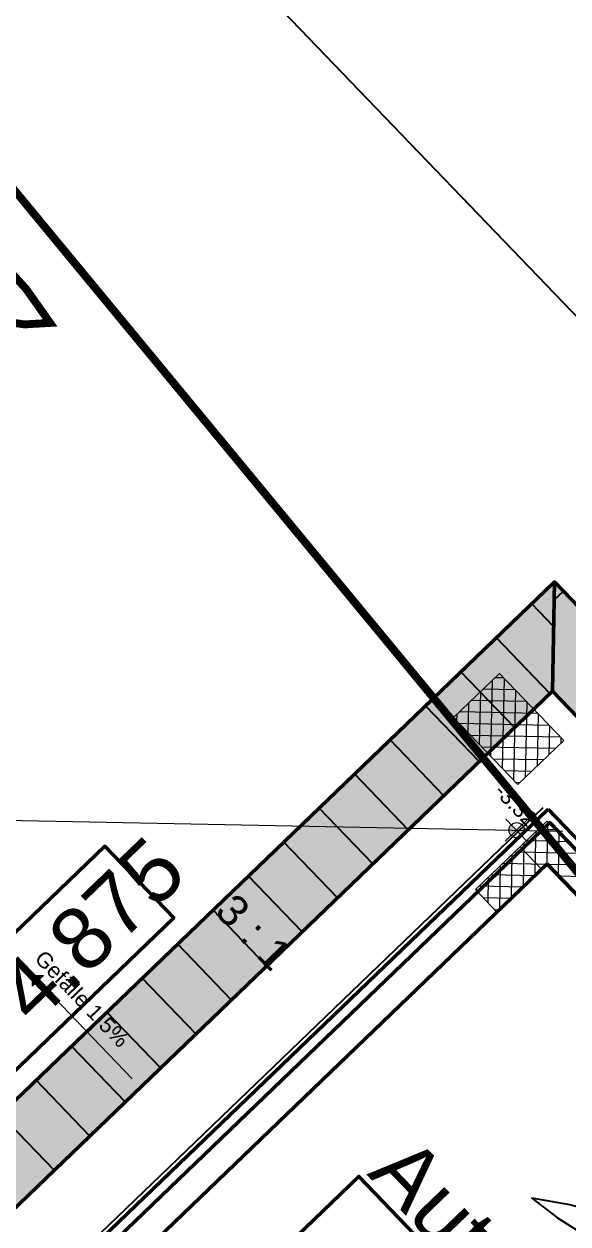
# Model space of a CAD drawing. Header units: metres. Extents: x 2687650.8 to 2687727.1, y 1234407.3 to 1234484.3.
# Drawn here: x 2687665.86 to 2687669.38, y 1234446.2 to 1234453.96 of the extents above; entities that cross this region are included whole.
import ezdxf

# ---------------------------------------------------------------- set-up
doc = ezdxf.new("R2010")
doc.units = ezdxf.units.M
for name, color, linetype, true_color in [('PDF_060-Kataster_Hauptinfo.060', 7, 'Continuous', 0x7f7f7f), ('PDF_062_Bauten.062 Bauteilschraffuren', 7, 'Continuous', 0x7f7f7f), ('PDF_211_Markierung_Balkon_Geschoss.211 Bauteilschraffuren', 7, 'Continuous', 0x7f7f7f), ('PDF_211_Wände_Beton.211', 7, 'Continuous', 0x7f7f7f), ('PDF_211_Wände_Beton.211 Bauteilschraffuren', 7, 'Continuous', 0x7f7f7f), ('PDF_211_Z_Bemassung 1_50.211#4', 7, 'Continuous', 0x7f7f7f), ('PDF_211_Z_Koten.211', 7, 'Continuous', 0x7f7f7f), ('PDF_3D_Kurven', 7, 'Continuous', 0xdda500), ('PDF_A-2D-BÖSCHUNGEN', 7, 'Continuous', 0xfdfdfd), ('PDF_AV_01234-Bobe-Gartenanlage', 7, 'Continuous', 0xfdfdfd), ('PDF_Böschung Aushub', 7, 'Continuous', 0x7f7f7f)]:
    doc.layers.add(name, color=color, linetype=linetype, true_color=true_color)
for name, color, linetype in [('PDF_A-KOTEN', 7, 'Continuous'), ('PDF_AV_01211-Bobe-Gebaeude', 7, 'Continuous'), ('PDF_E_BETON', 7, 'Continuous'), ('PDF_PDF_Geometrie', 5, 'Continuous'), ('PDF_Text', 7, 'Continuous')]:
    doc.layers.add(name, color=color, linetype=linetype)
doc.styles.add('PDF Arial', font='arial.ttf')

# ---------------------------------------------------------------- blocks, each defined once
blk = doc.blocks.new('A$C1c84ec86')
at = {"layer": 'PDF_211_Z_Bemassung 1_50.211#4', "transparency": 33554559}
blk.add_hatch(color=256, dxfattribs=at).paths.add_polyline_path([(1456.93, 701.05), (1456.93, 711), (1452.06, 706.13)])
at = {"layer": 'PDF_211_Z_Koten.211', "transparency": 33554559}
h = blk.add_hatch(color=256, dxfattribs=at)
h.paths.add_polyline_path([(1601.07, 996.54), (1596.21, 996.54), (1596.42, 994.43), (1597.69, 992.95), (1599.17, 991.89), (1601.07, 991.46)])
h.paths.add_polyline_path([(1602.98, 1000.99), (1601.07, 1001.41), (1601.07, 996.54), (1606.15, 996.54), (1605.73, 998.45), (1604.67, 999.93)])
at = {"layer": 'PDF_Böschung Aushub', "true_color": 0xdd6d8a, "transparency": 33554559}
blk.add_hatch(color=243, dxfattribs=at).paths.add_polyline_path([(1502.44, 1125.66), (1502.44, 547.8), (1552.39, 547.8), (1552.39, 1075.71), (2362.45, 1075.71), (2362.45, 523.67), (2412.62, 523.67), (2412.41, 1075.71), (2412.41, 1125.66)])
at = {"layer": 'PDF_060-Kataster_Hauptinfo.060', "lineweight": 18}
blk.add_lwpolyline([(1622.45, 1017.71), (1158.47, 553.73)], dxfattribs=at)
at = {"layer": 'PDF_062_Bauten.062 Bauteilschraffuren', "lineweight": 18}
blk.add_lwpolyline([(1630.5, 990.83), (1630.5, 950.82), (1610.39, 950.82), (1610.39, 990.83)], close=True, dxfattribs=at)
at = {"layer": 'PDF_211_Markierung_Balkon_Geschoss.211 Bauteilschraffuren', "lineweight": 18}
for points in [[(1520.43, 1055.18), (1524.03, 1058.78)], [(1520.43, 1044.59), (1534.61, 1058.78)], [(1520.43, 1034.01), (1545.19, 1058.78)], [(1520.43, 1023.43), (1555.78, 1058.78)], [(1565.94, 1017.71), (1525.09, 1058.78)], [(1525.51, 1017.71), (1566.57, 1058.78)], [(1576.73, 1017.71), (1535.67, 1058.78)], [(1536.09, 1017.71), (1577.16, 1058.78)], [(1580.54, 1024.48), (1546.25, 1058.78)], [(1580.54, 1035.07), (1556.84, 1058.78)], [(1580.54, 1045.65), (1567.42, 1058.78)], [(1580.54, 1056.45), (1578, 1058.78)], [(1555.35, 1017.71), (1520.43, 1052.64)], [(1546.68, 1017.71), (1580.54, 1051.58)], [(1544.77, 1017.71), (1520.43, 1042.05)], [(1557.26, 1017.71), (1580.54, 1041)], [(1534.19, 1017.71), (1520.43, 1031.47)], [(1567.84, 1017.71), (1580.54, 1030.41)], [(1523.6, 1017.71), (1520.43, 1020.89)], [(1578.43, 1017.71), (1580.54, 1019.62)]]:
    blk.add_lwpolyline(points, dxfattribs=at)
blk.add_lwpolyline([(1520.43, 1058.78), (1580.54, 1058.78), (1580.54, 1017.71), (1520.43, 1017.71)], close=True, dxfattribs=at)
at = {"layer": 'PDF_211_Wände_Beton.211', "lineweight": 18}
blk.add_lwpolyline([(1630.5, 1014.75), (1610.39, 1014.75), (1610.39, 950.82), (1630.5, 950.82), (1630.5, 994.85), (2270.59, 994.85), (2270.59, 576.8), (1630.5, 576.8), (1630.5, 620.83), (1610.39, 620.83), (1610.39, 556.69), (1630.5, 556.69), (2290.49, 556.69), (2290.49, 576.8), (2290.49, 994.85), (2290.49, 1014.75)], close=True, dxfattribs=at)
at = {"layer": 'PDF_211_Wände_Beton.211 Bauteilschraffuren', "lineweight": 18}
for points in [[(1610.39, 986.17), (1619.07, 994.85), (1624.78, 1000.35), (1630.5, 1006.07), (1639.18, 1014.75)], [(1610.39, 975.38), (1629.86, 994.85), (1630.07, 995.06), (1630.5, 995.49), (1649.76, 1014.75)], [(1610.39, 1007.34), (1614.2, 1010.94), (1618.01, 1014.75)], [(1610.39, 996.76), (1619.49, 1005.65), (1628.59, 1014.75)], [(1631.34, 994.85), (1630.5, 995.7), (1611.45, 1014.75)], [(1642.14, 994.85), (1630.5, 1006.28), (1622.03, 1014.75)], [(1640.45, 994.85), (1660.34, 1014.75)], [(1630.5, 985.11), (1620.76, 994.85), (1610.39, 1005.22)], [(1630.5, 974.53), (1610.39, 994.64)], [(1610.39, 964.79), (1630.5, 984.9)], [(1630.5, 963.95), (1610.39, 983.84)], [(1610.39, 954.21), (1630.5, 974.32)], [(1630.5, 953.36), (1610.39, 973.26)], [(1622.45, 950.82), (1610.39, 962.68)], [(1617.59, 950.82), (1630.5, 963.74)], [(1611.87, 950.82), (1610.39, 952.09)], [(1628.17, 950.82), (1630.5, 952.94)]]:
    blk.add_lwpolyline(points, dxfattribs=at)
at = {"layer": 'PDF_211_Z_Bemassung 1_50.211#4', "lineweight": 18}
blk.add_lwpolyline([(1456.93, 701.05), (1452.06, 706.13), (1456.93, 711)], close=True, dxfattribs=at)
blk.add_lwpolyline([(1544.77, 706.13), (1456.93, 706.13)], dxfattribs=at)
at = {"layer": 'PDF_211_Z_Koten.211', "lineweight": 18}
for points in [[(1601.07, 986.38), (1601.07, 1006.49)], [(1591.13, 996.54), (1611.24, 996.54)]]:
    blk.add_lwpolyline(points, dxfattribs=at)
blk.add_circle((1601.18, 996.65), 4.97, dxfattribs=at)
at = {"layer": 'PDF_3D_Kurven', "lineweight": 0, "const_width": 5.1}
blk.add_lwpolyline([(982.36, 1012.42), (974.11, 1013.27), (958.76, 1014.64), (945, 1013.58), (941.3, 1000.04), (938.97, 977.18), (939.18, 961.51), (945.85, 950.82), (957.39, 937.06), (966.7, 927.86), (979.19, 920.24), (997.5, 910.82), (1011.15, 906.48), (1027.98, 913.89), (1052.85, 928.49), (1071.16, 940.13), (1089.04, 952.31), (1118.25, 973.15), (1144.93, 994), (1155.72, 1006.6), (1129.05, 1010.62), (1072.11, 1012.21), (1014.54, 1012.31), (985.11, 1012.21)], dxfattribs=at)
at = {"layer": 'PDF_3D_Kurven', "lineweight": 25}
blk.add_lwpolyline([(1838.99, 876.32), (1799.62, 853.46), (1779.51, 838.85), (1800.05, 842.02), (1838.57, 851.34)], dxfattribs=at)
at = {"layer": 'PDF_A-2D-BÖSCHUNGEN', "lineweight": 25}
for points in [[(1552.39, 547.8), (1552.39, 1069.15)], [(1602.56, 559.23), (1602.56, 1019.19)]]:
    blk.add_lwpolyline(points, dxfattribs=at)
at = {"layer": 'PDF_A-KOTEN', "lineweight": 50}
for points in [[(1488.47, 610.67), (1424.12, 610.67), (1424.12, 797.57), (1488.47, 797.57)], [(1691.88, 703.59), (1691.88, 767.94), (1848.73, 767.94), (1848.73, 703.59)]]:
    blk.add_lwpolyline(points, close=True, dxfattribs=at)
at = {"layer": 'PDF_AV_01211-Bobe-Gebaeude', "lineweight": 0, "const_width": 5.14}
blk.add_lwpolyline([(1914.77, 2193.33), (911.66, 2268.68), (821.6, 1068.94), (1822.69, 992.84)], dxfattribs=at)
at = {"layer": 'PDF_AV_01234-Bobe-Gartenanlage', "lineweight": 25}
for points in [[(1088.41, 1048.62), (1087.56, 1048.83)], [(1089.26, 1048.62), (1088.62, 1048.62)], [(1090.1, 1048.62), (1089.47, 1048.62)], [(1091.16, 1048.4), (1090.31, 1048.62)], [(1092.01, 1048.4), (1091.37, 1048.4)], [(1093.07, 1048.4), (1092.22, 1048.4)], [(1093.91, 1048.19), (1093.28, 1048.4)], [(1094.76, 1048.19), (1094.12, 1048.19)], [(1095.82, 1048.19), (1094.97, 1048.19)], [(1096.66, 1047.98), (1096.03, 1048.19)], [(1097.51, 1047.98), (1096.88, 1047.98)], [(1098.57, 1047.98), (1097.93, 1047.98)], [(1099.42, 1047.77), (1098.78, 1047.98)], [(1100.47, 1047.77), (1099.63, 1047.77)], [(1101.32, 1047.77), (1100.69, 1047.77)], [(1102.17, 1047.56), (1101.53, 1047.77)], [(1103.23, 1047.56), (1102.38, 1047.56)], [(1104.07, 1047.56), (1103.44, 1047.56)], [(1104.92, 1047.35), (1104.28, 1047.56)], [(1105.98, 1047.35), (1105.34, 1047.35)], [(1106.82, 1047.35), (1106.19, 1047.35)], [(1107.88, 1047.13), (1107.04, 1047.35)], [(1108.73, 1047.13), (1108.09, 1047.13)], [(1109.58, 1047.13), (1108.94, 1047.13)], [(1110.63, 1046.92), (1109.79, 1047.13)], [(1111.48, 1046.92), (1110.85, 1046.92)], [(1112.54, 1046.92), (1111.69, 1046.92)], [(1113.39, 1046.71), (1112.75, 1046.92)], [(1114.23, 1046.71), (1113.6, 1046.71)], [(1115.29, 1046.71), (1114.44, 1046.71)], [(1116.14, 1046.5), (1115.5, 1046.71)], [(1116.98, 1046.5), (1116.35, 1046.5)], [(1118.04, 1046.5), (1117.41, 1046.5)], [(1118.89, 1046.29), (1118.25, 1046.5)], [(1119.95, 1046.29), (1119.1, 1046.29)], [(1120.79, 1046.29), (1120.16, 1046.29)], [(1121.64, 1046.08), (1121.01, 1046.29)], [(1122.7, 1046.08), (1121.85, 1046.08)], [(1123.55, 1046.08), (1122.91, 1046.08)], [(1124.39, 1045.86), (1123.76, 1046.08)], [(1125.45, 1045.86), (1124.82, 1045.86)], [(1126.3, 1045.86), (1125.66, 1045.86)], [(1127.36, 1045.65), (1126.51, 1045.86)], [(1128.2, 1045.65), (1127.57, 1045.65)], [(1129.05, 1045.65), (1128.41, 1045.65)], [(1130.11, 1045.44), (1129.26, 1045.65)], [(1130.95, 1045.44), (1130.32, 1045.44)], [(1132.01, 1045.44), (1131.17, 1045.44)], [(1132.86, 1045.23), (1132.22, 1045.44)], [(1133.71, 1045.23), (1133.07, 1045.23)], [(1134.77, 1045.23), (1133.92, 1045.23)], [(1135.61, 1045.02), (1134.98, 1045.23)], [(1136.46, 1045.02), (1135.82, 1045.02)], [(1137.52, 1045.02), (1136.88, 1045.02)], [(1138.36, 1044.81), (1137.73, 1045.02)], [(1139.42, 1044.81), (1138.58, 1044.81)], [(1140.27, 1044.81), (1139.63, 1044.81)], [(1141.12, 1044.59), (1140.48, 1044.81)], [(1142.17, 1044.59), (1141.33, 1044.59)], [(1143.02, 1044.59), (1142.39, 1044.59)], [(1144.08, 1044.38), (1143.23, 1044.59)], [(1144.93, 1044.38), (1144.29, 1044.38)], [(1145.77, 1044.38), (1145.14, 1044.38)], [(1146.83, 1044.17), (1145.98, 1044.38)], [(1147.68, 1044.17), (1147.04, 1044.17)], [(1148.52, 1044.17), (1147.89, 1044.17)], [(1149.58, 1043.96), (1148.74, 1044.17)], [(1150.43, 1043.96), (1149.79, 1043.96)], [(1151.49, 1043.96), (1150.64, 1043.96)], [(1152.33, 1043.75), (1151.7, 1043.96)], [(1153.18, 1043.75), (1152.55, 1043.75)], [(1154.24, 1043.75), (1153.39, 1043.75)], [(1155.09, 1043.54), (1154.45, 1043.75)], [(1155.93, 1043.54), (1155.3, 1043.54)], [(1156.99, 1043.54), (1156.36, 1043.54)], [(1157.84, 1043.32), (1157.2, 1043.54)], [(1158.9, 1043.32), (1158.05, 1043.32)], [(1159.74, 1043.32), (1159.11, 1043.32)], [(1160.59, 1043.11), (1159.95, 1043.32)], [(1161.65, 1043.11), (1160.8, 1043.11)], [(1162.49, 1043.11), (1161.86, 1043.11)], [(1163.55, 1042.9), (1162.71, 1043.11)], [(1164.4, 1042.9), (1163.76, 1042.9)], [(1165.25, 1042.9), (1164.61, 1042.9)], [(1166.3, 1042.69), (1165.46, 1042.9)], [(1167.15, 1042.69), (1166.52, 1042.69)], [(1168, 1042.69), (1167.36, 1042.69)], [(1169.06, 1042.48), (1168.21, 1042.69)], [(1169.9, 1042.48), (1169.27, 1042.48)], [(1170.96, 1042.48), (1170.11, 1042.48)], [(1171.81, 1042.27), (1171.17, 1042.48)], [(1172.65, 1042.27), (1172.02, 1042.27)], [(1173.71, 1042.27), (1172.87, 1042.27)], [(1174.56, 1042.05), (1173.92, 1042.27)], [(1175.41, 1042.05), (1174.77, 1042.05)], [(1176.46, 1042.05), (1175.83, 1042.05)], [(1177.31, 1041.84), (1176.68, 1042.05)], [(1178.37, 1041.84), (1177.52, 1041.84)], [(1179.22, 1041.84), (1178.58, 1041.84)], [(1180.06, 1041.63), (1179.43, 1041.84)], [(1181.12, 1041.63), (1180.27, 1041.63)], [(1181.97, 1041.63), (1181.33, 1041.63)], [(1183.03, 1041.42), (1182.18, 1041.63)], [(1183.87, 1041.42), (1183.24, 1041.42)], [(1184.72, 1041.42), (1184.08, 1041.42)], [(1185.78, 1041.21), (1184.93, 1041.42)], [(1186.62, 1041.21), (1185.99, 1041.21)], [(1187.47, 1041.21), (1186.84, 1041.21)], [(1188.53, 1041), (1187.89, 1041.21)], [(1189.38, 1041), (1188.74, 1041)], [(1190.43, 1041), (1189.59, 1041)], [(1191.28, 1040.78), (1190.65, 1041)], [(1192.13, 1040.78), (1191.49, 1040.78)], [(1193.19, 1040.78), (1192.34, 1040.78)], [(1194.03, 1040.57), (1193.4, 1040.78)], [(1194.88, 1040.57), (1194.24, 1040.57)], [(1195.94, 1040.57), (1195.3, 1040.57)], [(1196.78, 1040.36), (1196.15, 1040.57)], [(1197.84, 1040.36), (1197, 1040.36)], [(1198.69, 1040.36), (1198.05, 1040.36)], [(1199.54, 1040.15), (1198.9, 1040.36)], [(1200.59, 1040.15), (1199.75, 1040.15)], [(1201.44, 1040.15), (1200.81, 1040.15)], [(1202.5, 1039.94), (1201.65, 1040.15)], [(1203.35, 1039.94), (1202.71, 1039.94)], [(1204.19, 1039.94), (1203.56, 1039.94)], [(1205.25, 1039.73), (1204.4, 1039.94)], [(1206.1, 1039.73), (1205.46, 1039.73)], [(1206.94, 1039.73), (1206.31, 1039.73)], [(1208, 1039.51), (1207.37, 1039.73)], [(1208.85, 1039.51), (1208.21, 1039.51)], [(1209.91, 1039.51), (1209.06, 1039.51)], [(1210.75, 1039.3), (1210.12, 1039.51)], [(1211.6, 1039.3), (1210.97, 1039.3)], [(1212.66, 1039.3), (1211.81, 1039.3)], [(1213.51, 1039.3), (1212.87, 1039.3)], [(1214.35, 1039.09), (1213.72, 1039.09)], [(1215.41, 1039.09), (1214.78, 1039.09)], [(1216.26, 1039.09), (1215.62, 1039.09)], [(1217.32, 1038.88), (1216.47, 1038.88)], [(1218.16, 1038.88), (1217.53, 1038.88)], [(1219.01, 1038.88), (1218.37, 1038.88)], [(1220.07, 1038.67), (1219.22, 1038.67)], [(1220.91, 1038.67), (1220.28, 1038.67)], [(1221.97, 1038.67), (1221.13, 1038.67)], [(1222.82, 1038.45), (1222.18, 1038.45)], [(1223.67, 1038.45), (1223.03, 1038.45)], [(1224.72, 1038.45), (1223.88, 1038.45)], [(1225.57, 1038.24), (1224.94, 1038.24)], [(1226.42, 1038.24), (1225.78, 1038.24)], [(1227.48, 1038.24), (1226.84, 1038.24)], [(1228.32, 1038.03), (1227.69, 1038.03)], [(1229.38, 1038.03), (1228.54, 1038.03)], [(1230.23, 1038.03), (1229.59, 1038.03)], [(1231.08, 1037.82), (1230.44, 1037.82)], [(1232.13, 1037.82), (1231.29, 1037.82)], [(1232.98, 1037.82), (1232.35, 1037.82)], [(1233.83, 1037.61), (1233.19, 1037.61)], [(1234.89, 1037.61), (1234.25, 1037.61)], [(1235.73, 1037.61), (1235.1, 1037.61)], [(1236.79, 1037.4), (1235.94, 1037.4)], [(1237.64, 1037.4), (1237, 1037.4)], [(1238.48, 1037.4), (1237.85, 1037.4)], [(1239.54, 1037.18), (1238.7, 1037.18)], [(1240.39, 1037.18), (1239.75, 1037.18)], [(1241.45, 1037.18), (1240.6, 1037.18)], [(1242.29, 1036.97), (1241.66, 1036.97)], [(1243.14, 1036.97), (1242.51, 1036.97)], [(1244.2, 1036.97), (1243.35, 1036.97)], [(1245.05, 1036.76), (1244.41, 1036.76)], [(1245.89, 1036.76), (1245.26, 1036.76)], [(1246.95, 1036.76), (1246.32, 1036.76)], [(1247.8, 1036.55), (1247.16, 1036.55)], [(1248.86, 1036.55), (1248.01, 1036.55)], [(1249.7, 1036.55), (1249.07, 1036.55)], [(1250.55, 1036.34), (1249.91, 1036.34)], [(1251.61, 1036.34), (1250.76, 1036.34)], [(1252.45, 1036.34), (1251.82, 1036.34)], [(1253.3, 1036.13), (1252.67, 1036.13)], [(1254.36, 1036.13), (1253.72, 1036.13)], [(1255.21, 1036.13), (1254.57, 1036.13)], [(1256.26, 1035.91), (1255.42, 1035.91)], [(1257.11, 1035.91), (1256.48, 1035.91)], [(1257.96, 1035.91), (1257.32, 1035.91)], [(1259.02, 1035.7), (1258.17, 1035.7)], [(1259.86, 1035.7), (1259.23, 1035.7)], [(1260.92, 1035.7), (1260.07, 1035.7)], [(1261.77, 1035.49), (1261.13, 1035.49)], [(1262.61, 1035.49), (1261.98, 1035.49)], [(1263.67, 1035.49), (1262.83, 1035.49)], [(1264.52, 1035.28), (1263.88, 1035.28)], [(1265.37, 1035.28), (1264.73, 1035.28)], [(1266.42, 1035.28), (1265.79, 1035.28)], [(1267.27, 1035.07), (1266.64, 1035.07)], [(1268.33, 1035.07), (1267.48, 1035.07)], [(1269.18, 1035.07), (1268.54, 1035.07)], [(1270.02, 1034.86), (1269.39, 1034.86)], [(1271.08, 1034.86), (1270.23, 1034.86)], [(1271.93, 1034.86), (1271.29, 1034.86)], [(1272.77, 1034.64), (1272.14, 1034.64)], [(1273.83, 1034.64), (1273.2, 1034.64)], [(1274.68, 1034.64), (1274.04, 1034.64)], [(1275.74, 1034.43), (1274.89, 1034.43)], [(1276.58, 1034.43), (1275.95, 1034.43)], [(1277.43, 1034.43), (1276.8, 1034.43)], [(1278.49, 1034.22), (1277.64, 1034.22)], [(1279.34, 1034.22), (1278.7, 1034.22)], [(1280.39, 1034.22), (1279.55, 1034.22)], [(1281.24, 1034.01), (1280.61, 1034.01)], [(1282.09, 1034.01), (1281.45, 1034.01)], [(1283.15, 1034.01), (1282.3, 1034.01)], [(1283.99, 1033.8), (1283.36, 1033.8)], [(1284.84, 1033.8), (1284.2, 1033.8)], [(1285.9, 1033.8), (1285.26, 1033.8)], [(1286.74, 1033.59), (1286.11, 1033.59)], [(1287.8, 1033.59), (1286.96, 1033.59)], [(1288.65, 1033.59), (1288.01, 1033.59)], [(1289.5, 1033.37), (1288.86, 1033.37)], [(1290.55, 1033.37), (1289.71, 1033.37)], [(1291.4, 1033.37), (1290.77, 1033.37)], [(1292.25, 1033.16), (1291.61, 1033.16)], [(1293.31, 1033.16), (1292.67, 1033.16)], [(1294.15, 1033.16), (1293.52, 1033.16)], [(1295.21, 1032.95), (1294.36, 1032.95)], [(1296.06, 1032.95), (1295.42, 1032.95)], [(1296.9, 1032.95), (1296.27, 1032.95)], [(1297.96, 1032.74), (1297.12, 1032.74)], [(1298.81, 1032.74), (1298.17, 1032.74)], [(1299.87, 1032.74), (1299.02, 1032.74)], [(1300.71, 1032.53), (1300.08, 1032.53)], [(1301.56, 1032.53), (1300.93, 1032.53)], [(1302.62, 1032.53), (1301.77, 1032.53)], [(1303.47, 1032.32), (1302.83, 1032.32)], [(1304.31, 1032.32), (1303.68, 1032.32)], [(1305.37, 1032.32), (1304.74, 1032.32)], [(1306.22, 1032.1), (1305.58, 1032.1)], [(1307.28, 1032.1), (1306.43, 1032.1)], [(1308.12, 1032.1), (1307.49, 1032.1)], [(1308.97, 1031.89), (1308.33, 1031.89)], [(1310.03, 1031.89), (1309.18, 1031.89)], [(1310.87, 1031.89), (1310.24, 1031.89)], [(1311.72, 1031.68), (1311.09, 1031.68)], [(1312.78, 1031.68), (1312.14, 1031.68)], [(1313.63, 1031.68), (1312.99, 1031.68)], [(1314.68, 1031.47), (1313.84, 1031.47)], [(1315.53, 1031.47), (1314.9, 1031.47)], [(1316.38, 1031.47), (1315.74, 1031.47)], [(1317.44, 1031.26), (1316.59, 1031.26)], [(1318.28, 1031.26), (1317.65, 1031.26)], [(1319.34, 1031.26), (1318.49, 1031.26)], [(1320.19, 1031.05), (1319.55, 1031.05)], [(1321.03, 1031.05), (1320.4, 1031.05)], [(1322.09, 1031.05), (1321.25, 1031.05)], [(1322.94, 1030.83), (1322.3, 1030.83)], [(1323.79, 1030.83), (1323.15, 1030.83)], [(1324.85, 1030.83), (1324.21, 1030.83)], [(1325.69, 1030.62), (1325.06, 1030.62)], [(1326.75, 1030.62), (1325.9, 1030.62)], [(1327.6, 1030.62), (1326.96, 1030.62)], [(1328.44, 1030.41), (1327.81, 1030.41)], [(1329.5, 1030.41), (1328.66, 1030.41)], [(1330.35, 1030.41), (1329.71, 1030.41)], [(1331.2, 1030.2), (1330.56, 1030.2)], [(1332.25, 1030.2), (1331.62, 1030.2)], [(1333.1, 1030.2), (1332.47, 1030.2)], [(1334.16, 1029.99), (1333.31, 1029.99)], [(1335.01, 1029.99), (1334.37, 1029.99)], [(1335.85, 1029.99), (1335.22, 1029.99)], [(1336.91, 1029.78), (1336.06, 1029.78)], [(1337.76, 1029.78), (1337.12, 1029.78)], [(1338.82, 1029.78), (1337.97, 1029.78)], [(1339.66, 1029.56), (1339.03, 1029.56)], [(1340.51, 1029.56), (1339.87, 1029.56)], [(1341.57, 1029.56), (1340.72, 1029.56)], [(1342.41, 1029.35), (1341.78, 1029.35)], [(1343.26, 1029.35), (1342.63, 1029.35)], [(1344.32, 1029.35), (1343.68, 1029.35)], [(1345.17, 1029.14), (1344.53, 1029.14)], [(1346.22, 1029.14), (1345.38, 1029.14)], [(1347.07, 1029.14), (1346.44, 1029.14)], [(1347.92, 1028.93), (1347.28, 1028.93)], [(1348.98, 1028.93), (1348.13, 1028.93)], [(1349.82, 1028.93), (1349.19, 1028.93)], [(1350.88, 1028.72), (1350.03, 1028.72)], [(1351.73, 1028.72), (1351.09, 1028.72)], [(1352.57, 1028.72), (1351.94, 1028.72)], [(1353.63, 1028.51), (1352.79, 1028.51)], [(1354.48, 1028.51), (1353.84, 1028.51)], [(1355.33, 1028.51), (1354.69, 1028.51)], [(1356.38, 1028.29), (1355.54, 1028.29)], [(1357.23, 1028.29), (1356.6, 1028.29)], [(1358.29, 1028.29), (1357.44, 1028.29)], [(1359.14, 1028.08), (1358.5, 1028.08)], [(1359.98, 1028.08), (1359.35, 1028.08)], [(1361.04, 1028.08), (1360.19, 1028.08)], [(1361.89, 1027.87), (1361.25, 1027.87)], [(1362.73, 1027.87), (1362.1, 1027.87)], [(1363.79, 1027.87), (1363.16, 1027.87)], [(1364.64, 1027.66), (1364, 1027.66)], [(1365.7, 1027.66), (1364.85, 1027.66)], [(1366.54, 1027.66), (1365.91, 1027.66)], [(1367.39, 1027.45), (1366.76, 1027.45)], [(1368.45, 1027.45), (1367.6, 1027.45)], [(1369.3, 1027.45), (1368.66, 1027.45)], [(1370.35, 1027.24), (1369.51, 1027.24)], [(1371.2, 1027.24), (1370.57, 1027.24)], [(1372.05, 1027.24), (1371.41, 1027.24)], [(1373.11, 1027.02), (1372.26, 1027.02)], [(1373.95, 1027.02), (1373.32, 1027.02)], [(1374.8, 1027.02), (1374.16, 1027.02)], [(1375.86, 1026.81), (1375.01, 1026.81)], [(1376.7, 1026.81), (1376.07, 1026.81)], [(1377.76, 1026.81), (1376.92, 1026.81)], [(1378.61, 1026.6), (1377.97, 1026.6)], [(1379.46, 1026.6), (1378.82, 1026.6)], [(1380.51, 1026.6), (1379.67, 1026.6)], [(1381.36, 1026.39), (1380.73, 1026.39)], [(1382.21, 1026.39), (1381.57, 1026.39)], [(1383.27, 1026.39), (1382.63, 1026.39)], [(1384.11, 1026.18), (1383.48, 1026.18)], [(1385.17, 1026.18), (1384.32, 1026.18)], [(1386.02, 1026.18), (1385.38, 1026.18)], [(1386.86, 1025.97), (1386.23, 1025.97)], [(1387.92, 1025.97), (1387.08, 1025.97)], [(1388.77, 1025.97), (1388.13, 1025.97)], [(1389.83, 1025.75), (1388.98, 1025.75)], [(1390.67, 1025.75), (1390.04, 1025.75)], [(1391.52, 1025.75), (1390.89, 1025.75)], [(1392.58, 1025.54), (1391.73, 1025.54)], [(1393.43, 1025.54), (1392.79, 1025.54)], [(1394.27, 1025.54), (1393.64, 1025.54)], [(1395.33, 1025.33), (1394.7, 1025.33)], [(1396.18, 1025.33), (1395.54, 1025.33)], [(1397.24, 1025.33), (1396.39, 1025.33)], [(1398.08, 1025.12), (1397.45, 1025.12)], [(1398.93, 1025.12), (1398.29, 1025.12)], [(1399.99, 1025.12), (1399.14, 1025.12)], [(1400.83, 1024.91), (1400.2, 1024.91)], [(1401.68, 1024.91), (1401.05, 1024.91)], [(1402.74, 1024.91), (1402.1, 1024.91)], [(1403.59, 1024.7), (1402.95, 1024.7)], [(1404.64, 1024.7), (1403.8, 1024.7)], [(1405.49, 1024.7), (1404.86, 1024.7)], [(1406.34, 1024.48), (1405.7, 1024.48)], [(1407.4, 1024.48), (1406.55, 1024.48)], [(1408.24, 1024.48), (1407.61, 1024.48)], [(1409.3, 1024.27), (1408.45, 1024.27)], [(1410.15, 1024.27), (1409.51, 1024.27)], [(1410.99, 1024.27), (1410.36, 1024.27)], [(1412.05, 1024.06), (1411.21, 1024.06)], [(1412.9, 1024.06), (1412.26, 1024.06)], [(1413.75, 1024.06), (1413.11, 1024.06)], [(1414.8, 1023.85), (1414.17, 1023.85)], [(1415.65, 1023.85), (1415.02, 1023.85)], [(1416.71, 1023.85), (1415.86, 1023.85)], [(1417.56, 1023.64), (1416.92, 1023.64)], [(1418.4, 1023.64), (1417.77, 1023.64)], [(1419.46, 1023.64), (1418.62, 1023.64)], [(1420.31, 1023.43), (1419.67, 1023.43)], [(1421.16, 1023.43), (1420.52, 1023.43)], [(1422.21, 1023.43), (1421.58, 1023.43)], [(1423.06, 1023.21), (1422.43, 1023.21)], [(1424.12, 1023.21), (1423.27, 1023.21)], [(1424.97, 1023.21), (1424.33, 1023.21)], [(1425.81, 1023), (1425.18, 1023)], [(1426.87, 1023), (1426.02, 1023)], [(1427.72, 1023), (1427.08, 1023)], [(1428.78, 1022.79), (1427.93, 1022.79)], [(1429.62, 1022.79), (1428.99, 1022.79)], [(1430.47, 1022.79), (1429.83, 1022.79)], [(1431.53, 1022.58), (1430.68, 1022.58)], [(1432.37, 1022.58), (1431.74, 1022.58)], [(1433.22, 1022.58), (1432.59, 1022.58)], [(1434.28, 1022.37), (1433.64, 1022.37)], [(1435.13, 1022.37), (1434.49, 1022.37)], [(1436.18, 1022.37), (1435.34, 1022.37)], [(1437.03, 1022.16), (1436.4, 1022.16)], [(1437.88, 1022.16), (1437.24, 1022.16)], [(1438.94, 1022.16), (1438.09, 1022.16)], [(1439.78, 1021.94), (1439.15, 1021.94)], [(1440.63, 1021.94), (1439.99, 1021.94)], [(1441.69, 1021.94), (1441.05, 1021.94)], [(1442.53, 1021.73), (1441.9, 1021.73)], [(1443.59, 1021.73), (1442.75, 1021.73)], [(1444.44, 1021.73), (1443.8, 1021.73)], [(1445.29, 1021.52), (1444.65, 1021.52)], [(1446.34, 1021.52), (1445.5, 1021.52)], [(1447.19, 1021.52), (1446.56, 1021.52)], [(1448.25, 1021.31), (1447.4, 1021.31)], [(1449.1, 1021.31), (1448.46, 1021.31)], [(1449.94, 1021.31), (1449.31, 1021.31)], [(1451, 1021.1), (1450.15, 1021.1)], [(1451.85, 1021.1), (1451.21, 1021.1)], [(1452.69, 1021.1), (1452.06, 1021.1)], [(1453.75, 1020.89), (1453.12, 1020.89)], [(1454.6, 1020.89), (1453.96, 1020.89)], [(1455.66, 1020.89), (1454.81, 1020.89)], [(1456.5, 1020.67), (1455.87, 1020.67)], [(1457.35, 1020.67), (1456.72, 1020.67)], [(1458.41, 1020.67), (1457.56, 1020.67)], [(1459.26, 1020.46), (1458.62, 1020.46)], [(1460.1, 1020.46), (1459.47, 1020.46)], [(1461.16, 1020.46), (1460.53, 1020.46)], [(1462.01, 1020.25), (1461.37, 1020.25)], [(1463.07, 1020.25), (1462.22, 1020.25)], [(1463.91, 1020.25), (1463.28, 1020.25)], [(1464.76, 1020.04), (1464.12, 1020.04)], [(1465.82, 1020.04), (1464.97, 1020.04)], [(1466.66, 1020.04), (1466.03, 1020.04)], [(1467.72, 1019.83), (1466.88, 1019.83)], [(1468.57, 1019.83), (1467.93, 1019.83)], [(1469.42, 1019.83), (1468.78, 1019.83)], [(1470.47, 1019.62), (1469.63, 1019.62)], [(1471.32, 1019.62), (1470.69, 1019.62)], [(1472.17, 1019.62), (1471.53, 1019.62)], [(1473.23, 1019.4), (1472.59, 1019.4)], [(1474.07, 1019.4), (1473.44, 1019.4)], [(1475.13, 1019.4), (1474.28, 1019.4)], [(1475.98, 1019.19), (1475.34, 1019.19)], [(1476.82, 1019.19), (1476.19, 1019.19)], [(1477.88, 1019.19), (1477.04, 1019.19)], [(1478.73, 1018.98), (1478.09, 1018.98)], [(1479.58, 1018.98), (1478.94, 1018.98)], [(1480.63, 1018.98), (1480, 1018.98)], [(1481.48, 1018.77), (1480.85, 1018.77)], [(1482.54, 1018.77), (1481.69, 1018.77)], [(1483.39, 1018.77), (1482.75, 1018.77)], [(1484.23, 1018.56), (1483.6, 1018.56)], [(1485.29, 1018.56), (1484.44, 1018.56)], [(1486.14, 1018.56), (1485.5, 1018.56)], [(1487.2, 1018.35), (1486.35, 1018.35)], [(1488.04, 1018.35), (1487.41, 1018.35)], [(1488.89, 1018.35), (1488.25, 1018.35)], [(1489.95, 1018.13), (1489.1, 1018.13)], [(1490.79, 1018.13), (1490.16, 1018.13)], [(1491.64, 1018.13), (1491.01, 1018.13)], [(1492.7, 1017.92), (1492.06, 1017.92)], [(1493.55, 1017.92), (1492.91, 1017.92)], [(1494.6, 1017.92), (1493.76, 1017.92)], [(1495.45, 1017.71), (1494.82, 1017.71)], [(1496.3, 1017.71), (1495.66, 1017.71)], [(1497.36, 1017.71), (1496.51, 1017.71)], [(1498.2, 1017.5), (1497.57, 1017.5)], [(1499.05, 1017.5), (1498.41, 1017.5)], [(1500.11, 1017.5), (1499.47, 1017.5)], [(1500.95, 1017.29), (1500.32, 1017.29)], [(1502.01, 1017.29), (1501.17, 1017.29)], [(1502.86, 1017.29), (1502.22, 1017.29)], [(1503.71, 1017.08), (1503.07, 1017.08)], [(1504.76, 1017.08), (1503.92, 1017.08)], [(1505.61, 1017.08), (1504.98, 1017.08)], [(1506.67, 1016.86), (1505.82, 1016.86)], [(1507.52, 1016.86), (1506.88, 1016.86)], [(1508.36, 1016.86), (1507.73, 1016.86)], [(1509.42, 1016.65), (1508.57, 1016.65)], [(1510.27, 1016.65), (1509.63, 1016.65)], [(1511.11, 1016.65), (1510.48, 1016.65)], [(1512.17, 1016.44), (1511.54, 1016.44)], [(1513.02, 1016.44), (1512.39, 1016.44)], [(1514.08, 1016.44), (1513.23, 1016.44)], [(1514.93, 1016.23), (1514.29, 1016.23)], [(1515.77, 1016.23), (1515.14, 1016.23)], [(1516.83, 1016.23), (1515.98, 1016.23)], [(1517.68, 1016.02), (1517.04, 1016.02)], [(1518.52, 1016.02), (1517.89, 1016.02)], [(1519.58, 1016.02), (1518.95, 1016.02)], [(1520.43, 1015.81), (1519.79, 1015.81)], [(1521.49, 1015.81), (1520.64, 1015.81)], [(1522.33, 1015.81), (1521.7, 1015.81)], [(1523.18, 1015.59), (1522.55, 1015.59)], [(1524.24, 1015.59), (1523.39, 1015.59)], [(1525.09, 1015.59), (1524.45, 1015.59)], [(1526.14, 1015.38), (1525.3, 1015.38)], [(1526.99, 1015.38), (1526.36, 1015.38)], [(1527.84, 1015.38), (1527.2, 1015.38)], [(1528.9, 1015.17), (1528.05, 1015.17)], [(1529.74, 1015.17), (1529.11, 1015.17)], [(1530.59, 1015.17), (1529.95, 1015.17)], [(1531.65, 1014.96), (1531.01, 1014.96)], [(1532.49, 1014.96), (1531.86, 1014.96)], [(1533.55, 1014.96), (1532.71, 1014.96)], [(1534.4, 1014.75), (1533.76, 1014.75)], [(1535.25, 1014.75), (1534.61, 1014.75)], [(1536.3, 1014.75), (1535.46, 1014.75)], [(1537.15, 1014.54), (1536.52, 1014.54)], [(1538, 1014.54), (1537.36, 1014.54)], [(1539.06, 1014.54), (1538.42, 1014.54)], [(1539.9, 1014.32), (1539.27, 1014.32)], [(1540.96, 1014.32), (1540.11, 1014.32)], [(1541.81, 1014.32), (1541.17, 1014.32)], [(1542.65, 1014.11), (1542.02, 1014.11)], [(1543.71, 1014.11), (1542.87, 1014.11)], [(1544.56, 1014.11), (1543.92, 1014.11)], [(1545.62, 1013.9), (1544.77, 1013.9)], [(1546.46, 1013.9), (1545.83, 1013.9)], [(1547.31, 1013.9), (1546.68, 1013.9)], [(1548.37, 1013.69), (1547.52, 1013.69)], [(1549.22, 1013.69), (1548.58, 1013.69)], [(1550.06, 1013.69), (1549.43, 1013.69)], [(1551.12, 1013.48), (1550.49, 1013.48)], [(1551.97, 1013.48), (1551.33, 1013.48)], [(1553.03, 1013.48), (1552.18, 1013.48)], [(1553.87, 1013.27), (1553.24, 1013.48)], [(1554.72, 1013.27), (1554.08, 1013.27)], [(1555.78, 1013.27), (1554.93, 1013.27)], [(1556.62, 1013.05), (1555.99, 1013.27)], [(1557.68, 1013.05), (1556.84, 1013.05)], [(1558.53, 1013.05), (1557.89, 1013.05)], [(1559.38, 1012.84), (1558.74, 1013.05)], [(1560.43, 1012.84), (1559.59, 1012.84)], [(1561.28, 1012.84), (1560.65, 1012.84)], [(1562.13, 1012.63), (1561.49, 1012.84)], [(1563.19, 1012.63), (1562.34, 1012.63)], [(1564.03, 1012.63), (1563.4, 1012.63)], [(1565.09, 1012.42), (1564.24, 1012.63)], [(1565.94, 1012.42), (1565.3, 1012.42)], [(1566.78, 1012.42), (1566.15, 1012.42)], [(1567.84, 1012.21), (1567, 1012.42)], [(1568.69, 1012.21), (1568.05, 1012.21)], [(1569.54, 1012.21), (1568.9, 1012.21)], [(1570.59, 1012), (1569.96, 1012.21)], [(1571.44, 1012), (1570.81, 1012)], [(1572.5, 1012), (1571.65, 1012)], [(1573.35, 1011.78), (1572.71, 1012)], [(1574.19, 1011.78), (1573.56, 1011.78)], [(1575.25, 1011.78), (1574.4, 1011.78)], [(1576.1, 1011.57), (1575.46, 1011.78)], [(1577.16, 1011.57), (1576.31, 1011.57)], [(1578, 1011.57), (1577.37, 1011.57)], [(1578.85, 1011.36), (1578.21, 1011.57)], [(1579.91, 1011.36), (1579.06, 1011.36)], [(1580.75, 1011.36), (1580.12, 1011.36)], [(1581.6, 1011.15), (1580.97, 1011.36)], [(1582.66, 1011.15), (1581.81, 1011.15)], [(1583.51, 1011.15), (1582.87, 1011.15)], [(1584.56, 1010.94), (1583.72, 1011.15)], [(1585.41, 1010.94), (1584.78, 1010.94)], [(1586.26, 1010.94), (1585.62, 1010.94)], [(1587.32, 1010.73), (1586.47, 1010.94)], [(1588.16, 1010.73), (1587.53, 1010.73)], [(1589.01, 1010.73), (1588.37, 1010.73)], [(1590.07, 1010.51), (1589.43, 1010.73)], [(1590.91, 1010.51), (1590.28, 1010.51)], [(1591.97, 1010.51), (1591.13, 1010.51)], [(1592.82, 1010.3), (1592.18, 1010.51)], [(1593.67, 1010.3), (1593.03, 1010.3)], [(1594.72, 1010.3), (1593.88, 1010.3)], [(1595.57, 1010.09), (1594.94, 1010.3)], [(1596.63, 1010.09), (1595.78, 1010.09)], [(1597.48, 1010.09), (1596.84, 1010.09)], [(1598.32, 1009.88), (1597.69, 1010.09)], [(1599.38, 1009.88), (1598.53, 1009.88)], [(1600.23, 1009.88), (1599.59, 1009.88)], [(1601.07, 1009.67), (1600.44, 1009.88)], [(1602.13, 1009.67), (1601.29, 1009.67)], [(1602.98, 1009.67), (1602.34, 1009.67)], [(1604.04, 1009.46), (1603.19, 1009.67)], [(1604.88, 1009.46), (1604.25, 1009.46)], [(1605.73, 1009.46), (1605.1, 1009.46)], [(1606.79, 1009.24), (1605.94, 1009.46)], [(1607.64, 1009.24), (1607, 1009.24)], [(1608.48, 1009.24), (1607.85, 1009.24)], [(1609.54, 1009.03), (1608.91, 1009.24)], [(1610.39, 1009.03), (1609.75, 1009.03)], [(1611.45, 1009.03), (1610.6, 1009.03)], [(1612.29, 1008.82), (1611.66, 1009.03)], [(1613.14, 1008.82), (1612.51, 1008.82)], [(1614.2, 1008.82), (1613.35, 1008.82)], [(1615.05, 1008.61), (1614.41, 1008.82)], [(1616.1, 1008.61), (1615.26, 1008.61)], [(1616.95, 1008.61), (1616.32, 1008.61)], [(1617.8, 1008.4), (1617.16, 1008.61)], [(1618.86, 1008.4), (1618.01, 1008.4)], [(1619.7, 1008.4), (1619.07, 1008.4)], [(1620.55, 1008.19), (1619.91, 1008.4)], [(1621.61, 1008.19), (1620.97, 1008.19)], [(1622.45, 1008.19), (1621.82, 1008.19)], [(1623.51, 1007.97), (1622.67, 1008.19)], [(1624.36, 1007.97), (1623.72, 1007.97)], [(1625.21, 1007.97), (1624.57, 1007.97)], [(1626.26, 1007.76), (1625.42, 1007.97)], [(1627.11, 1007.76), (1626.48, 1007.76)], [(1627.96, 1007.76), (1627.32, 1007.76)], [(1629.02, 1007.55), (1628.38, 1007.76)], [(1629.86, 1007.55), (1629.23, 1007.55)], [(1630.92, 1007.55), (1630.07, 1007.55)], [(1631.77, 1007.34), (1631.13, 1007.55)], [(1632.61, 1007.34), (1631.98, 1007.34)], [(1633.67, 1007.34), (1632.83, 1007.34)], [(1634.52, 1007.13), (1633.88, 1007.34)], [(1635.58, 1007.13), (1634.73, 1007.13)], [(1636.42, 1007.13), (1635.79, 1007.13)], [(1637.27, 1006.92), (1636.64, 1007.13)], [(1638.33, 1006.92), (1637.48, 1006.92)]]:
    blk.add_lwpolyline(points, dxfattribs=at)
at = {"layer": 'PDF_Böschung Aushub', "color": 7, "lineweight": 25}
for points in [[(1510.69, 1117.41), (1510.69, 1125.66)], [(1522.97, 1105.13), (1502.44, 1105.13)], [(1552.39, 1073.38), (1502.44, 1073.38)], [(1552.39, 1041.63), (1502.44, 1041.63)], [(1552.39, 1009.88), (1502.44, 1009.88)], [(1552.39, 978.13), (1502.44, 978.13)], [(1552.39, 946.38), (1502.44, 946.38)], [(1552.39, 914.63), (1502.44, 914.63)], [(1552.39, 882.88), (1502.44, 882.88)], [(1552.39, 851.13), (1502.44, 851.13)], [(1552.39, 819.38), (1502.44, 819.38)], [(1552.39, 787.63), (1502.44, 787.63)], [(1552.39, 755.87), (1502.44, 755.87)], [(1552.39, 724.12), (1502.44, 724.12)], [(1552.39, 692.37), (1502.44, 692.37)], [(1552.39, 660.62), (1502.44, 660.62)], [(1552.39, 628.87), (1502.44, 628.87)]]:
    blk.add_lwpolyline(points, dxfattribs=at)
at = {"layer": 'PDF_E_BETON', "lineweight": 50}
for points in [[(1502.44, 547.8), (1502.44, 1125.66), (2412.41, 1125.66), (2412.62, 523.67)], [(1552.39, 1075.71), (1502.44, 1125.66)], [(1552.39, 558.6), (1552.39, 1075.71), (2362.45, 1075.71), (2362.45, 523.67)], [(1612.51, 558.6), (1612.51, 1015.59), (2302.55, 1015.59), (2302.55, 558.81)]]:
    blk.add_lwpolyline(points, dxfattribs=at)
for points in [[(1605.52, 1020.67), (2295.57, 1020.67), (2295.57, 550.77), (1605.52, 550.77)], [(1630.5, 995.7), (2270.59, 995.7), (2270.59, 575.74), (1630.5, 575.74)]]:
    blk.add_lwpolyline(points, close=True, dxfattribs=at)
at = {"layer": 'PDF_PDF_Geometrie', "color": 16, "lineweight": 25, "true_color": 0x7f0000}
blk.add_lwpolyline([(2320.33, 564.1), (1629.65, 1254.78), (885.21, 1254.78), (857.27, 1282.72)], dxfattribs=at)
at = {"layer": 'PDF_Text', "color": 8, "true_color": 0x7f7f7f, "attachment_point": 7, "style": 'PDF Arial'}
for s, insert, char_height in [('-3.32', (1573.13, 1002.59), 10), ('Gefälle 1.5%', (1445.07, 713.45), 10.0005)]:
    blk.add_mtext(s, dxfattribs=dict(at, insert=insert, char_height=char_height))
at = {"layer": 'PDF_Text', "attachment_point": 7, "style": 'PDF Arial'}
for s, insert, char_height in [('3 : 1', (1503.71, 818.21), 20.001), ('Autolift', (1694.21, 771.74), 40.002)]:
    blk.add_mtext(s, dxfattribs=dict(at, insert=insert, char_height=char_height))
at = {"layer": 'PDF_Text', "insert": (1477.06, 621.46), "char_height": 40.002, "attachment_point": 7, "rotation": 90, "style": 'PDF Arial'}
blk.add_mtext('474.875', dxfattribs=at)

msp = doc.modelspace()

# ---------------------------------------------------------------- block references
at = {"xscale": 0.01, "yscale": 0.01, "zscale": 0.01, "rotation": 313.8734409291175}
msp.add_blockref('A$C1c84ec86', (2687650.7677, 1234453.3784), dxfattribs=at)

doc.saveas('drawing.dxf')
